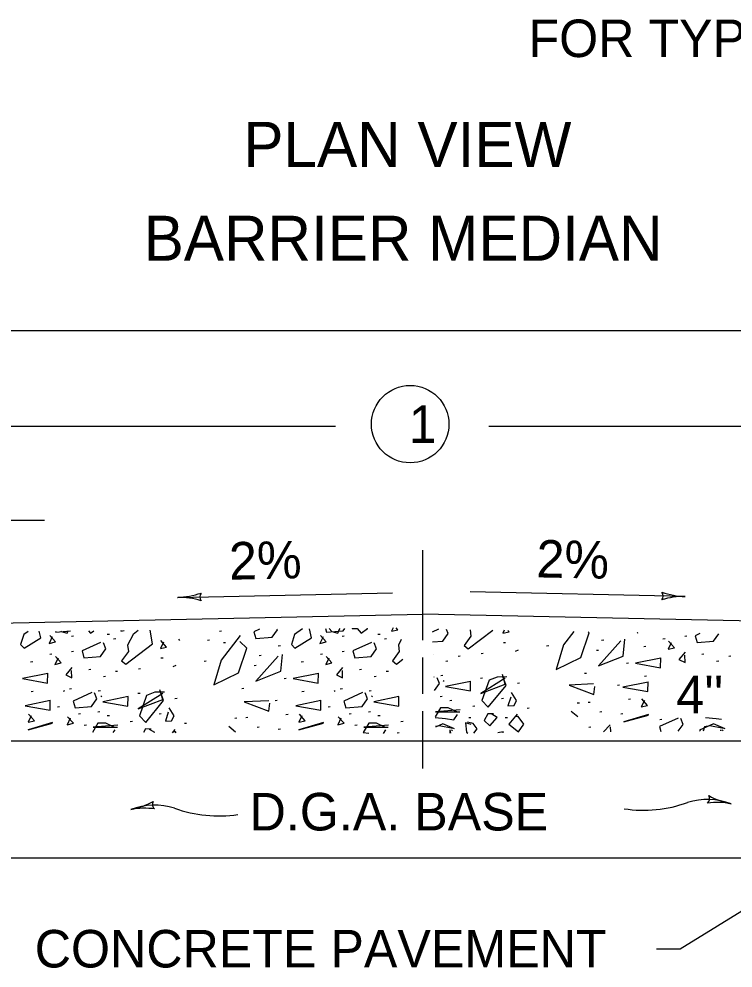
# Model space of a CAD drawing. Extents: x 997.6 to 1037, y 998.9 to 1022.8.
# Drawn here: x 1009.6 to 1013.4, y 1010.7 to 1015.76 of the extents above; entities that cross this region are included whole.
import ezdxf

# ---------------------------------------------------------------- set-up
doc = ezdxf.new("R2010")
doc.units = 0
doc.layers.add('Level 1', color=7, linetype='Continuous')

msp = doc.modelspace()

# ---------------------------------------------------------------- linework, layer by layer
at = {"layer": 'Level 1'}
for p, q in [((1007, 1014.1), (1016.5, 1014.1)), ((1011.2856, 1013.5882), (1009.375, 1013.5882)), ((1014.125, 1013.5882), (1012.1024, 1013.5882)), ((1009.735, 1013.0882), (1009.4375, 1013.0882)), ((1011.75, 1012.4503), (1011.75, 1012.9303)), ((1010.4442, 1012.6779), (1011.5889, 1012.7018)), ((1013.1478, 1012.6827), (1012.003, 1012.7066)), ((1009.4634, 1012.5405), (1011.75, 1012.5882)), ((1014.0366, 1012.5405), (1011.75, 1012.5882)), ((1011.75, 1012.1642), (1011.75, 1012.358)), ((1011.75, 1011.7652), (1011.75, 1012.0719)), ((1009.375, 1011.9137), (1014.125, 1011.9137)), ((1013.1203, 1010.8056), (1014.6706, 1011.7629)), ((1015.625, 1011.2887), (1007.875, 1011.2887)), ((1012.9953, 1010.8056), (1013.1203, 1010.8056))]:
    msp.add_line(p, q, dxfattribs=at)
for points in [[(1009.6243, 1012.4794), (1009.6077, 1012.4268)], [(1009.6475, 1012.4965), (1009.6243, 1012.4794)], [(1009.7144, 1012.4628), (1009.7072, 1012.4971)], [(1009.794, 1012.4979), (1009.7954, 1012.4924)], [(1009.7954, 1012.4924), (1009.874, 1012.4987)], [(1009.821, 1012.4982), (1009.8227, 1012.4961)], [(1009.8227, 1012.4961), (1009.8559, 1012.4878)], [(1009.8559, 1012.4878), (1009.8604, 1012.4985)], [(1009.9695, 1012.4996), (1009.9793, 1012.4878)], [(1009.9793, 1012.4878), (1009.9973, 1012.4998)], [(1010.0803, 1012.4808), (1010.0691, 1012.4793)], [(1010.141, 1012.497), (1010.1588, 1012.5014)], [(1010.1431, 1012.5013), (1010.141, 1012.497)], [(1010.2068, 1012.4808), (1010.1777, 1012.4239)], [(1010.2333, 1012.5021), (1010.2068, 1012.4808)], [(1010.3108, 1012.4309), (1010.2985, 1012.5028)], [(1010.6782, 1012.4978), (1010.6671, 1012.4963)], [(1010.8798, 1012.5083), (1010.8499, 1012.4945)], [(1010.8499, 1012.4945), (1010.8597, 1012.4584)], [(1010.947, 1012.4653), (1010.9762, 1012.5056)], [(1010.9762, 1012.5056), (1010.9747, 1012.5093)], [(1011.0663, 1012.4794), (1011.0497, 1012.4268)], [(1011.1083, 1012.5105), (1011.0663, 1012.4794)], [(1011.1564, 1012.4628), (1011.1462, 1012.5109)], [(1011.2322, 1012.5118), (1011.2374, 1012.4924)], [(1011.2374, 1012.4924), (1011.3248, 1012.4994)], [(1011.2516, 1012.5119), (1011.2647, 1012.4961)], [(1011.2647, 1012.4961), (1011.2979, 1012.4878)], [(1011.2979, 1012.4878), (1011.3048, 1012.5044)], [(1011.3048, 1012.5044), (1011.3094, 1012.5125)], [(1011.3248, 1012.4994), (1011.3344, 1012.5127)], [(1011.373, 1012.5131), (1011.3728, 1012.5113)], [(1011.3728, 1012.5113), (1011.4006, 1012.5128)], [(1011.4006, 1012.5128), (1011.4213, 1012.4878)], [(1011.4213, 1012.4878), (1011.456, 1012.5113)], [(1011.456, 1012.5113), (1011.4558, 1012.5138)], [(1011.5223, 1012.4808), (1011.5111, 1012.4793)], [(1011.5918, 1012.5152), (1011.583, 1012.497)], [(1011.583, 1012.497), (1011.6163, 1012.5053)], [(1011.6163, 1012.5053), (1011.6074, 1012.5153)], [(1011.8337, 1012.5083), (1011.7998, 1012.4925)], [(1011.8566, 1012.4447), (1011.8858, 1012.4849)], [(1011.8858, 1012.4849), (1011.8769, 1012.5075)], [(1011.9921, 1012.4041), (1012.1233, 1012.5034)], [(1012.0018, 1012.5054), (1012.0018, 1012.5053)], [(1012.0018, 1012.5053), (1012.0059, 1012.4707)], [(1012.1838, 1012.5024), (1012.1761, 1012.4866)], [(1012.1761, 1012.4866), (1012.2094, 1012.4948)], [(1012.2094, 1012.4948), (1012.203, 1012.5021)], [(1012.5549, 1012.4963), (1012.4993, 1012.4249)], [(1012.5922, 1012.3569), (1012.6366, 1012.4888)], [(1012.6366, 1012.4888), (1012.6298, 1012.4951)], [(1012.8911, 1012.4908), (1012.8932, 1012.4888)], [(1012.8932, 1012.4888), (1012.8962, 1012.4907)], [(1013.226, 1012.4852), (1013.2015, 1012.4738)], [(1013.2986, 1012.4447), (1013.3268, 1012.4835)], [(1009.6077, 1012.4268), (1009.6271, 1012.4073)], [(1009.6271, 1012.4073), (1009.7144, 1012.4628)], [(1009.7765, 1012.467), (1009.7598, 1012.4323), (1009.7932, 1012.4407), (1009.7626, 1012.4753)], [(1009.8897, 1012.4705), (1009.8786, 1012.4692)], [(1010.0339, 1012.4382), (1009.9354, 1012.3924), (1009.9452, 1012.3563), (1010.0325, 1012.3633), (1010.0617, 1012.4035), (1010.0492, 1012.4353)], [(1010.1143, 1012.4569), (1010.1032, 1012.4555)], [(1010.168, 1012.3227), (1010.3108, 1012.4309)], [(1010.3687, 1012.4398), (1010.352, 1012.4052), (1010.3853, 1012.4134), (1010.3548, 1012.4481)], [(1010.4565, 1012.4489), (1010.4495, 1012.4544)], [(1010.6136, 1012.4501), (1010.6024, 1012.4488)], [(1010.7778, 1012.4753), (1010.6752, 1012.3435), (1010.6363, 1012.2118), (1010.7681, 1012.2755), (1010.8125, 1012.4073), (1010.7751, 1012.442)], [(1010.6986, 1012.4365), (1010.6875, 1012.4351)], [(1010.8597, 1012.4584), (1010.947, 1012.4653)], [(1011.0497, 1012.4268), (1011.0691, 1012.4073)], [(1011.0691, 1012.4073), (1011.1564, 1012.4628)], [(1011.2185, 1012.467), (1011.2018, 1012.4323), (1011.2352, 1012.4407), (1011.2046, 1012.4753)], [(1011.3317, 1012.4705), (1011.3206, 1012.4692)], [(1011.4759, 1012.4382), (1011.3774, 1012.3924), (1011.3872, 1012.3563), (1011.4745, 1012.3633), (1011.5037, 1012.4035), (1011.4912, 1012.4353)], [(1011.5563, 1012.4569), (1011.5452, 1012.4555)], [(1011.6348, 1012.4536), (1011.6197, 1012.4239)], [(1011.8018, 1012.4403), (1011.8566, 1012.4447)], [(1012.0059, 1012.4707), (1011.9698, 1012.4208)], [(1012.1902, 1012.4363), (1012.1791, 1012.4348)], [(1012.4993, 1012.4249), (1012.4604, 1012.2932)], [(1012.8044, 1012.4458), (1012.6851, 1012.3126), (1012.8169, 1012.3653), (1012.8266, 1012.4554)], [(1012.7133, 1012.4498), (1012.7022, 1012.4485)], [(1013.04, 1012.4567), (1013.0289, 1012.4553)], [(1013.0732, 1012.4362), (1013.0566, 1012.4015), (1013.0898, 1012.4098), (1013.0593, 1012.4444)], [(1013.1558, 1012.4703), (1013.1447, 1012.4689)], [(1013.2015, 1012.4738), (1013.2113, 1012.4378)], [(1013.2113, 1012.4378), (1013.2986, 1012.4447)], [(1009.7739, 1012.3753), (1009.7628, 1012.3738)], [(1009.8897, 1012.3888), (1009.8786, 1012.3875)], [(1010.1818, 1012.3893), (1010.1458, 1012.3393)], [(1010.1777, 1012.4239), (1010.1818, 1012.3893)], [(1010.9913, 1012.4195), (1010.9803, 1012.4181)], [(1011.2159, 1012.3753), (1011.2048, 1012.3738)], [(1011.3317, 1012.3888), (1011.3206, 1012.3875)], [(1011.6238, 1012.3893), (1011.5878, 1012.3393)], [(1011.6197, 1012.4239), (1011.6238, 1012.3893)], [(1011.8056, 1012.375), (1011.8042, 1012.3748)], [(1011.9698, 1012.4208), (1011.9921, 1012.4041)], [(1012.0711, 1012.3783), (1012.06, 1012.377)], [(1012.2583, 1012.3958), (1012.2418, 1012.3888)], [(1012.4206, 1012.4193), (1012.4095, 1012.4178)], [(1012.6861, 1012.3954), (1012.675, 1012.394)], [(1012.9379, 1012.4158), (1012.9268, 1012.4144)], [(1013.147, 1012.3861), (1013.1137, 1012.3473), (1013.147, 1012.3306), (1013.1456, 1012.3694)], [(1013.2476, 1012.375), (1013.2365, 1012.3736)], [(1009.6718, 1012.3344), (1009.6608, 1012.333)], [(1009.8071, 1012.3548), (1009.7905, 1012.3201), (1009.8238, 1012.3283), (1009.7933, 1012.363)], [(1010.1458, 1012.3393), (1010.168, 1012.3227)], [(1010.3661, 1012.3548), (1010.355, 1012.3534)], [(1010.5965, 1012.3378), (1010.5854, 1012.3364)], [(1010.9803, 1012.3643), (1010.861, 1012.2312), (1010.9928, 1012.2838), (1011.0025, 1012.374)], [(1010.8893, 1012.3684), (1010.8781, 1012.3671)], [(1011.1138, 1012.3344), (1011.1028, 1012.333)], [(1011.2491, 1012.3548), (1011.2325, 1012.3201), (1011.2658, 1012.3283), (1011.2353, 1012.363)], [(1011.5878, 1012.3393), (1011.61, 1012.3227)], [(1011.61, 1012.3227), (1011.6438, 1012.3483)], [(1011.8839, 1012.3376), (1011.8728, 1012.3362)], [(1011.9486, 1012.3648), (1011.9374, 1012.3634)], [(1012.4604, 1012.2932), (1012.5922, 1012.3569)], [(1012.846, 1012.3273), (1012.8349, 1012.3259)], [(1013.018, 1012.3542), (1012.8834, 1012.3264), (1013.0166, 1012.3028), (1013.018, 1012.3556)], [(1013.3259, 1012.3376), (1013.3148, 1012.3362)], [(1013.3906, 1012.3648), (1013.3794, 1012.3634)], [(1009.7519, 1012.2728), (1009.6173, 1012.245), (1009.7505, 1012.2214), (1009.7519, 1012.2742)], [(1009.8809, 1012.3047), (1009.8476, 1012.2658), (1009.8809, 1012.2492), (1009.8795, 1012.288)], [(1009.9815, 1012.2936), (1009.9704, 1012.2922)], [(1010.1245, 1012.2833), (1010.1133, 1012.282)], [(1010.247, 1012.2969), (1010.2359, 1012.2956)], [(1010.4343, 1012.3144), (1010.4177, 1012.3074)], [(1010.862, 1012.314), (1010.8509, 1012.3126)], [(1011.1939, 1012.2728), (1011.0593, 1012.245), (1011.1925, 1012.2214), (1011.1939, 1012.2742)], [(1011.3229, 1012.3047), (1011.2896, 1012.2658), (1011.3229, 1012.2492), (1011.3215, 1012.288)], [(1011.4235, 1012.2936), (1011.4124, 1012.2922)], [(1011.5665, 1012.2833), (1011.5553, 1012.282)], [(1010.0598, 1012.2562), (1010.0487, 1012.2548)], [(1011.0219, 1012.2459), (1011.0108, 1012.2445)], [(1011.5018, 1012.2562), (1011.4907, 1012.2548)], [(1011.8103, 1012.2528), (1011.8087, 1012.2519)], [(1011.8381, 1012.2181), (1011.8256, 1012.2499)], [(1011.8567, 1012.2613), (1011.8456, 1012.2599)], [(1011.8645, 1012.2299), (1011.8589, 1012.2327)], [(1012.0048, 1012.2303), (1011.8703, 1012.2026), (1012.0034, 1012.179), (1012.0048, 1012.2317)], [(1012.0677, 1012.2477), (1012.0566, 1012.2463)], [(1012.189, 1012.2466), (1012.0587, 1012.1661), (1012.189, 1012.2147), (1012.1738, 1012.266)], [(1012.1973, 1012.2549), (1012.146, 1012.2535), (1012.103, 1012.2368), (1012.0642, 1012.1287), (1012.0988, 1012.0926), (1012.1932, 1012.2091), (1012.1765, 1012.2563)], [(1012.6214, 1012.2729), (1012.6103, 1012.2715)], [(1012.9497, 1012.2268), (1012.8152, 1012.1991), (1012.9483, 1012.1756), (1012.9497, 1012.2283)], [(1012.9413, 1012.2579), (1012.9303, 1012.2565)], [(1009.6753, 1012.1765), (1009.6642, 1012.1751)], [(1009.8407, 1012.1804), (1009.8351, 1012.1763)], [(1009.8794, 1012.1901), (1009.8683, 1012.1887)], [(1010.0326, 1012.1799), (1010.0215, 1012.1785)], [(1010.3649, 1012.1652), (1010.2346, 1012.0847), (1010.3649, 1012.1333), (1010.3497, 1012.1846)], [(1010.3733, 1012.1735), (1010.3219, 1012.1721), (1010.2789, 1012.1554), (1010.2401, 1012.0473), (1010.2748, 1012.0112), (1010.3691, 1012.1277), (1010.3524, 1012.1748)], [(1010.7973, 1012.1915), (1010.7863, 1012.1901)], [(1011.1173, 1012.1765), (1011.1062, 1012.1751)], [(1011.2827, 1012.1804), (1011.2771, 1012.1763)], [(1011.3214, 1012.1901), (1011.3103, 1012.1887)], [(1011.4746, 1012.1799), (1011.4635, 1012.1785)], [(1011.8113, 1012.1809), (1011.8381, 1012.2181)], [(1012.2651, 1012.2204), (1012.2539, 1012.2191)], [(1012.6599, 1012.2163), (1012.5295, 1012.2107), (1012.6613, 1012.1608), (1012.6668, 1012.2038)], [(1012.7984, 1012.2103), (1012.7873, 1012.2088)], [(1009.7655, 1012.1284), (1009.631, 1012.1007), (1009.7642, 1012.0772), (1009.7655, 1012.1298)], [(1009.9863, 1012.1713), (1009.8878, 1012.1255), (1009.8975, 1012.0895), (1009.9849, 1012.0964), (1010.014, 1012.1367), (1010.0015, 1012.1685)], [(1010.0404, 1012.1485), (1010.0348, 1012.1513)], [(1010.1808, 1012.1488), (1010.0462, 1012.1212), (1010.1793, 1012.0976), (1010.1808, 1012.1503)], [(1010.2436, 1012.1663), (1010.2325, 1012.1648)], [(1010.441, 1012.139), (1010.4298, 1012.1377)], [(1010.929, 1012.1263), (1010.7986, 1012.1208), (1010.9304, 1012.0708), (1010.9359, 1012.1138)], [(1010.9743, 1012.1288), (1010.9632, 1012.1274)], [(1011.2075, 1012.1284), (1011.073, 1012.1007), (1011.2062, 1012.0772), (1011.2075, 1012.1298)], [(1011.4283, 1012.1713), (1011.3298, 1012.1255), (1011.3395, 1012.0895), (1011.4269, 1012.0964), (1011.456, 1012.1367), (1011.4435, 1012.1685)], [(1011.4824, 1012.1485), (1011.4768, 1012.1513)], [(1011.6228, 1012.1488), (1011.4882, 1012.1212), (1011.6213, 1012.0976), (1011.6228, 1012.1503)], [(1011.8533, 1012.149), (1011.8422, 1012.1476)], [(1011.9043, 1012.1286), (1011.8932, 1012.1272)], [(1012.18, 1012.1388), (1012.1689, 1012.1374)], [(1012.2182, 1012.1467), (1012.2029, 1012.0995), (1012.2362, 1012.1009), (1012.2487, 1012.1287), (1012.2223, 1012.1703)], [(1012.8563, 1012.1353), (1012.8452, 1012.134)], [(1012.9303, 1012.1284), (1012.9136, 1012.0938), (1012.9469, 1012.1021), (1012.9164, 1012.1368)], [(1009.8148, 1012.0948), (1009.8037, 1012.0934)], [(1010.3941, 1012.0653), (1010.3788, 1012.0181), (1010.4121, 1012.0195), (1010.4246, 1012.0473), (1010.3983, 1012.0888)], [(1011.2568, 1012.0948), (1011.2457, 1012.0934)], [(1011.8437, 1012.0884), (1011.8163, 1012.0417)], [(1011.9491, 1012.0788), (1011.8173, 1012.0677), (1011.9477, 1012.0677)], [(1011.8853, 1012.0884), (1011.8437, 1012.0884)], [(1011.9338, 1012.0663), (1011.8853, 1012.0884)], [(1012.0268, 1012.0979), (1012.0158, 1012.0965)], [(1012.3161, 1012.0878), (1012.305, 1012.0863)], [(1012.584, 1012.1149), (1012.5728, 1012.1136)], [(1012.6418, 1012.1183), (1012.6308, 1012.117)], [(1009.6642, 1012.047), (1009.6475, 1012.0123), (1009.6808, 1012.0207), (1009.6503, 1012.0553)], [(1009.8718, 1012.0334), (1009.8552, 1011.9988), (1009.8884, 1012.0071), (1009.8579, 1012.0418)], [(1009.9271, 1012.0573), (1009.916, 1012.056)], [(1010.0292, 1012.0676), (1010.0181, 1012.0662)], [(1010.0803, 1012.0472), (1010.0691, 1012.0458)], [(1010.3559, 1012.0573), (1010.3448, 1012.056)], [(1010.7599, 1012.0335), (1010.7488, 1012.0322)], [(1010.8178, 1012.0369), (1010.8067, 1012.0356)], [(1011.0322, 1012.0539), (1011.0211, 1012.0526)], [(1011.1062, 1012.047), (1011.0895, 1012.0123), (1011.1228, 1012.0207), (1011.0923, 1012.0553)], [(1011.3138, 1012.0334), (1011.2972, 1011.9988), (1011.3304, 1012.0071), (1011.2999, 1012.0418)], [(1011.3691, 1012.0573), (1011.358, 1012.056)], [(1011.4712, 1012.0676), (1011.4601, 1012.0662)], [(1011.5223, 1012.0472), (1011.5111, 1012.0458)], [(1011.8165, 1012.0383), (1011.87, 1012.0316)], [(1011.87, 1012.0316), (1011.9158, 1012.026)], [(1011.9158, 1012.026), (1011.9352, 1012.0538)], [(1012.0064, 1012.0367), (1011.9953, 1012.0353)], [(1012.1266, 1012.0566), (1012.0961, 1012.0579), (1012.0767, 1012.0218), (1012.1072, 1011.9942), (1012.146, 1012.0385), (1012.1183, 1012.0552)], [(1012.2004, 1012.0367), (1012.1893, 1012.0353)], [(1012.2528, 1012.0552), (1012.2084, 1012.0024), (1012.2598, 1011.9608), (1012.2875, 1012.0024), (1012.257, 1012.0427), (1012.2418, 1012.0427)], [(1012.5755, 1012.0413), (1012.5408, 1012.0704)], [(1012.7031, 1012.0673), (1012.692, 1012.0659)], [(1012.8154, 1012.0571), (1012.8043, 1012.0557)], [(1012.9512, 1012.053), (1012.8208, 1012.0142), (1012.9512, 1012.0503)], [(1013.1094, 1012.0349), (1013.0109, 1011.9892)], [(1013.023, 1012.0265), (1013.0119, 1012.0251)], [(1013.1372, 1012.0003), (1013.1247, 1012.0322)], [(1013.2565, 1012.0385), (1013.312, 1012.0316)], [(1013.312, 1012.0316), (1013.3409, 1012.0281)], [(1009.7783, 1012.0112), (1009.6479, 1011.9723), (1009.7783, 1012.0084)], [(1009.9578, 1011.9961), (1009.9466, 1011.9947)], [(1010.0196, 1012.007), (1009.991, 1011.958)], [(1010.125, 1011.9973), (1009.9933, 1011.9863), (1010.1236, 1011.9863)], [(1010.0612, 1012.007), (1010.0196, 1012.007)], [(1010.1098, 1011.9848), (1010.0612, 1012.007)], [(1010.1008, 1011.9577), (1010.1111, 1011.9723)], [(1010.2028, 1012.0165), (1010.1917, 1012.0151)], [(1010.272, 1011.9765), (1010.2616, 1011.9572)], [(1010.3025, 1011.9752), (1010.272, 1011.9765)], [(1010.3219, 1011.9571), (1010.2942, 1011.9738)], [(1010.4288, 1011.9738), (1010.4144, 1011.9567)], [(1010.492, 1012.0063), (1010.4809, 1012.0049)], [(1010.7514, 1011.9598), (1010.7168, 1011.989)], [(1010.879, 1011.9859), (1010.8679, 1011.9845)], [(1010.9913, 1011.9757), (1010.9803, 1011.9743)], [(1011.2203, 1012.0112), (1011.0899, 1011.9723), (1011.2203, 1012.0084)], [(1011.3998, 1011.9961), (1011.3886, 1011.9947)], [(1011.4616, 1012.007), (1011.4324, 1011.9571)], [(1011.567, 1011.9973), (1011.4353, 1011.9863), (1011.5656, 1011.9863)], [(1011.5032, 1012.007), (1011.4616, 1012.007)], [(1011.5518, 1011.9848), (1011.5032, 1012.007)], [(1011.5397, 1011.9533), (1011.5531, 1011.9723)], [(1011.6448, 1012.0165), (1011.6337, 1012.0151)], [(1011.8562, 1012.0038), (1011.8183, 1011.9871)], [(1011.8368, 1011.9928), (1011.8183, 1011.9902)], [(1011.9103, 1011.9788), (1011.8368, 1011.9928)], [(1011.9186, 1011.9775), (1011.8562, 1012.0038)], [(1011.8991, 1011.9535), (1011.895, 1011.9719)], [(1011.895, 1011.9534), (1011.895, 1011.9719)], [(1011.9019, 1011.9719), (1011.9075, 1011.9678)], [(1012.0073, 1012.0011), (1011.9768, 1012.0094)], [(1011.9768, 1012.0094), (1011.9823, 1011.9594)], [(1012.0184, 1012.0066), (1011.9879, 1012.0122)], [(1012.0393, 1011.9775), (1012.0184, 1012.0066)], [(1012.0213, 1011.9546), (1012.0393, 1011.9775)], [(1012.6453, 1011.9856), (1012.6342, 1011.9843)], [(1012.7475, 1011.9983), (1012.7118, 1011.9607)], [(1012.7512, 1011.961), (1012.7489, 1011.9872)], [(1013.0109, 1011.9892), (1013.0178, 1011.9633)], [(1013.1109, 1011.9642), (1013.1372, 1012.0003)], [(1013.2982, 1012.0038), (1013.2233, 1011.9706)], [(1013.2233, 1011.9706), (1013.2264, 1011.9652)], [(1013.2496, 1011.9886), (1013.2425, 1011.9653)], [(1013.2788, 1011.9928), (1013.2496, 1011.9886)], [(1013.3523, 1011.9788), (1013.2788, 1011.9928)], [(1013.3606, 1011.9775), (1013.2982, 1012.0038)], [(1013.3383, 1011.9662), (1013.337, 1011.9719)], [(1013.337, 1011.9661), (1013.337, 1011.9719)], [(1013.3439, 1011.9719), (1013.3495, 1011.9678)], [(1010.3218, 1011.957), (1010.3219, 1011.9571)], [(1010.4329, 1011.9613), (1010.4177, 1011.9613)], [(1010.4365, 1011.9567), (1010.4329, 1011.9613)], [(1011.4324, 1011.9571), (1011.4618, 1011.9534)], [(1011.6243, 1011.9553), (1011.6133, 1011.9538)], [(1011.9823, 1011.9594), (1011.989, 1011.9543)], [(1012.1783, 1011.9614), (1012.1504, 1011.9557)], [(1012.1782, 1011.9559), (1012.1783, 1011.9628)]]:
    msp.add_lwpolyline(points, dxfattribs=at)
msp.add_circle((1011.6825, 1013.601), 0.2062, dxfattribs=at)
for centre, radius, start, end in [((1010.436, 1013.0685), 0.3906, 271.1847, 271.1969), ((1010.436, 1013.0685), 0.3906, 271.1969, 289.8657), ((1010.4523, 1012.2874), 0.3906, 72.544, 91.1908), ((1010.5927, 1012.681), 0.0312, 139.9715, 222.0882), ((1012.9992, 1012.6858), 0.0312, 317.5777, 39.6944), ((1013.1396, 1012.2921), 0.3906, 88.8031, 107.4719), ((1013.1559, 1013.0732), 0.3906, 250.1503, 268.797), ((1013.1396, 1012.2921), 0.3906, 88.7909, 88.8031), ((1013.2465, 1011.6054), 0.0312, 308.5049, 30.6215), ((1013.4644, 1011.962), 0.3906, 240.7274, 259.3961), ((1010.1231, 1011.9315), 0.3906, 280.6039, 299.2726), ((1010.322, 1011.2026), 0.3676, 73.2355, 110.2061), ((1010.341, 1011.5749), 0.0312, 149.3785, 231.4952), ((1012.9258, 1012.2214), 0.6778, 261.2045, 290.1662), ((1013.2655, 1011.2331), 0.3676, 69.7939, 106.7645), ((1013.3206, 1011.1941), 0.3906, 79.4023, 98.049), ((1013.4644, 1011.962), 0.3906, 259.3961, 259.4084), ((1010.1231, 1011.9315), 0.3906, 280.5916, 280.6039), ((1010.2669, 1011.1636), 0.3906, 81.951, 100.5977), ((1010.6617, 1012.1909), 0.6778, 249.8338, 278.7955)]:
    msp.add_arc(centre, radius, start, end, dxfattribs=at)

# ---------------------------------------------------------------- texts
for s, height, p in [('FOR TYPE 5 ONLY.', 0.2, (1012.3126, 1015.5571)), ('PLAN VIEW', 0.24, (1010.7938, 1014.9717)), ('BARRIER MEDIAN', 0.24, (1010.2628, 1014.4717)), ('1', 0.2, (1011.6747, 1013.501)), ("4''", 0.2, (1013.1001, 1012.0598)), ('D.G.A. BASE', 0.2, (1010.8274, 1011.4358)), ('CONCRETE PAVEMENT', 0.2, (1009.6827, 1010.7056))]:
    msp.add_text(s, height=height, dxfattribs=at).set_placement(p)
for s, rotation, p in [('2%', 358.8058, (1012.3536, 1012.7846)), (' 2%', 1.1942, (1010.6453, 1012.7702))]:
    msp.add_text(s, height=0.2, rotation=rotation, dxfattribs=at).set_placement(p)

doc.saveas('drawing.dxf')
